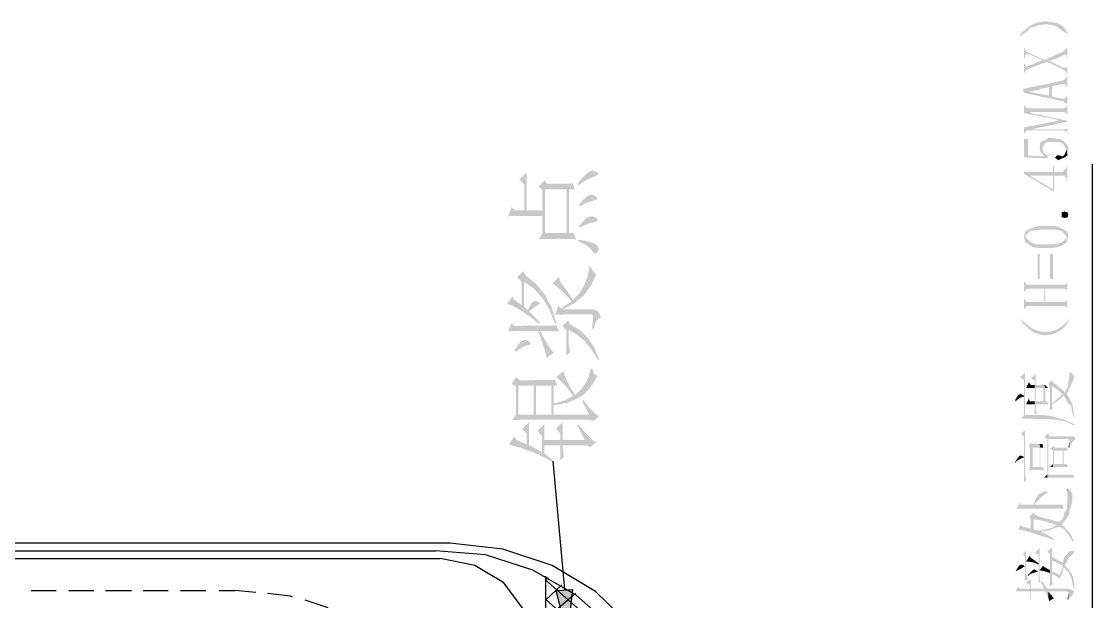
# Model space of a CAD drawing. Header units: millimetres. Extents: x 19 to 191, y 8 to 260.
# Drawn here: x 79.5 to 103, y 96.35 to 109.08 of the extents above; entities that cross this region are included whole.
import ezdxf

# ---------------------------------------------------------------- set-up
doc = ezdxf.new("R2010")
doc.units = ezdxf.units.MM
doc.layers.get('0').update_dxf_attribs({"linetype": 'CONTINUOUS'})

msp = doc.modelspace()

# ---------------------------------------------------------------- hatches: boundary and pattern name
for points in [[(101.388333, 108.740222), (101.473, 108.803722), (101.5365, 108.846056), (101.642333, 108.951889), (101.684667, 108.951889), (101.811667, 108.994222), (101.938667, 109.015389), (102.002167, 109.015389), (102.129167, 108.994222), (102.235, 108.951889), (102.340833, 108.867222), (102.446667, 108.803722), (102.489, 108.740222), (102.446667, 108.824889), (102.383167, 108.930722), (102.277333, 109.015389), (102.235, 109.036556), (102.129167, 109.057722), (101.959833, 109.078889), (101.9175, 109.078889), (101.7905, 109.057722), (101.642333, 108.994222), (101.515333, 108.888389), (101.430667, 108.824889)], [(101.494167, 108.147556), (101.494167, 107.957056), (101.515333, 107.957056), (101.515333, 107.978222), (101.584848, 108.025343), (101.680466, 108.071951), (101.794324, 108.117997), (101.918558, 108.163431), (102.045306, 108.208203), (102.166704, 108.252264), (102.27489, 108.295565), (102.362, 108.338056), (102.383167, 108.359222), (102.4255, 108.338056), (102.4255, 108.274556), (102.446667, 108.274556), (102.446667, 108.486222), (102.4255, 108.486222), (102.362, 108.422722), (101.938667, 108.232222), (101.896333, 108.232222), (101.6, 108.105222), (101.5365, 108.084056), (101.515333, 108.147556)], [(101.494167, 108.486222), (101.494167, 108.274556), (101.515333, 108.274556), (101.515333, 108.338056), (101.5365, 108.359222), (101.6, 108.359222), (101.896333, 108.232222), (101.938667, 108.232222), (101.578833, 108.401556), (101.5365, 108.422722), (101.515333, 108.443889), (101.515333, 108.486222)], [(102.002167, 108.189889), (102.362, 108.020556), (102.4255, 107.957056), (102.4255, 107.914722), (102.446667, 107.914722), (102.446667, 108.105222), (102.4255, 108.105222), (102.4255, 108.062889), (102.340833, 108.062889), (102.319667, 108.084056), (102.0445, 108.211056)], [(101.473, 107.597222), (101.494167, 107.512556), (101.6, 107.533722), (102.0445, 107.639556), (102.0445, 107.449056), (102.108, 107.660722), (102.340833, 107.703056), (102.383167, 107.703056), (102.4255, 107.660722), (102.4255, 107.639556), (102.446667, 107.639556), (102.446667, 107.872389), (102.4255, 107.872389), (102.4255, 107.851222), (102.362, 107.787722)], [(101.494167, 107.512556), (102.362, 107.322056), (102.383167, 107.300889), (102.4255, 107.279722), (102.4255, 107.258556), (102.446667, 107.258556), (102.446667, 107.449056), (102.4255, 107.449056), (102.4255, 107.427889), (102.383167, 107.385556), (102.319667, 107.385556), (102.108, 107.427889), (102.108, 107.660722), (102.0445, 107.449056), (101.6, 107.533722)], [(101.494167, 107.237389), (101.494167, 107.068056), (102.235, 106.919889), (102.235, 106.898722), (102.446667, 106.877556), (102.446667, 106.898722), (101.642333, 107.068056), (101.642333, 107.089222), (101.578833, 107.173889), (101.5365, 107.195056), (101.515333, 107.216222), (101.515333, 107.237389)], [(101.578833, 107.173889), (101.642333, 107.089222), (102.362, 107.089222), (102.4255, 107.068056), (102.4255, 107.025722), (102.446667, 107.025722), (102.446667, 107.237389), (102.4255, 107.237389), (102.4255, 107.195056), (102.362, 107.173889)], [(101.494167, 106.750556), (101.494167, 106.623556), (101.515333, 106.623556), (101.515333, 106.644722), (101.5365, 106.665889), (101.578833, 106.687056), (101.642333, 106.708222), (102.446667, 106.877556), (102.235, 106.898722)], [(101.578833, 106.687056), (102.362, 106.687056), (102.4255, 106.665889), (102.4255, 106.623556), (102.446667, 106.623556), (102.446667, 106.750556), (102.4255, 106.750556), (102.4255, 106.708222), (101.642333, 106.708222)], [(101.494167, 106.496556), (101.494167, 106.094389), (102.002167, 106.073222), (101.938667, 106.115556), (101.578833, 106.136722), (101.578833, 106.496556)], [(101.832833, 106.306056), (101.854, 106.221389), (101.938667, 106.115556), (102.002167, 106.073222), (102.023333, 106.115556), (101.9175, 106.200222), (101.896333, 106.284889), (101.854, 106.433056)], [(101.854, 106.433056), (101.896333, 106.284889), (101.896333, 106.306056), (101.959833, 106.411889), (102.002167, 106.433056), (102.235, 106.433056), (102.340833, 106.411889), (102.362, 106.369556), (102.4255, 106.263722), (102.446667, 106.136722), (102.467833, 106.263722), (102.446667, 106.369556), (102.362, 106.454222), (102.277333, 106.496556), (102.129167, 106.517722), (102.023333, 106.517722), (101.9175, 106.454222)], [(102.1715, 106.094389), (102.213833, 106.052056), (102.256167, 106.030889), (102.277333, 106.052056), (102.383167, 106.094389), (102.446667, 106.136722), (102.4255, 106.263722), (102.383167, 106.157889), (102.340833, 106.115556), (102.277333, 106.136722), (102.213833, 106.136722)], [(101.494167, 105.776889), (101.494167, 105.734556), (102.129167, 105.353556), (102.150333, 105.353556), (102.150333, 105.692222), (102.383167, 105.692222), (102.4255, 105.628722), (102.4255, 105.565222), (102.446667, 105.565222), (102.446667, 105.903889), (102.4255, 105.903889), (102.4255, 105.861556), (102.340833, 105.776889), (102.150333, 105.776889), (102.150333, 105.903889), (102.129167, 105.903889), (102.129167, 105.395889), (101.621167, 105.692222)], [(101.494167, 105.776889), (101.621167, 105.692222), (102.129167, 105.692222), (102.129167, 105.395889), (102.129167, 105.776889)], [(102.467833, 104.845556), (102.446667, 104.782056), (102.383167, 104.760889), (102.319667, 104.782056), (102.319667, 104.887889), (102.383167, 104.909056), (102.446667, 104.887889)], [(101.515333, 104.464556), (101.515333, 104.358722), (101.5365, 104.401056), (101.642333, 104.485722), (101.684667, 104.485722), (101.811667, 104.506889), (102.1715, 104.506889), (102.319667, 104.485722), (102.362, 104.422222), (102.4255, 104.358722), (102.4255, 104.231722), (102.467833, 104.358722), (102.446667, 104.464556), (102.340833, 104.528056), (102.256167, 104.570389), (102.129167, 104.591556), (101.854, 104.591556), (101.727, 104.570389), (101.621167, 104.528056)], [(101.494167, 104.358722), (101.515333, 104.231722), (101.621167, 104.168222), (101.684667, 104.125889), (101.811667, 104.104722), (102.108, 104.104722), (102.235, 104.125889), (102.340833, 104.168222), (102.4255, 104.231722), (102.4255, 104.358722), (102.4255, 104.316389), (102.319667, 104.231722), (102.256167, 104.210556), (102.129167, 104.189389), (101.748167, 104.189389), (101.642333, 104.231722), (101.515333, 104.358722), (101.515333, 104.464556)], [(101.7905, 103.427389), (101.832832, 103.427389), (101.832832, 103.977722), (101.7905, 103.977722)], [(102.065667, 103.427389), (102.129164, 103.427389), (102.129164, 103.977722), (102.065667, 103.977722)], [(101.494167, 103.363889), (101.494167, 103.152222), (101.515333, 103.152222), (101.515333, 103.173389), (101.5365, 103.194556), (101.578833, 103.215722), (101.938667, 103.215722), (101.938667, 102.919389), (101.959833, 103.215722), (102.362, 103.215722), (102.4255, 103.194556), (102.4255, 103.152222), (102.446667, 103.152222), (102.446667, 103.363889), (102.4255, 103.363889), (102.4255, 103.321556), (102.362, 103.300389), (101.578833, 103.300389), (101.5365, 103.321556), (101.515333, 103.342722), (101.515333, 103.363889)], [(101.494167, 102.982889), (101.494167, 102.771222), (101.515333, 102.771222), (101.515333, 102.792389), (101.5365, 102.813556), (101.578833, 102.834722), (102.362, 102.834722), (102.4255, 102.813556), (102.4255, 102.771222), (102.446667, 102.771222), (102.446667, 102.982889), (102.4255, 102.982889), (102.4255, 102.940556), (102.362, 102.919389), (101.959833, 102.919389), (101.959833, 103.215722), (101.938667, 102.919389), (101.578833, 102.919389), (101.5365, 102.940556), (101.515333, 102.961722), (101.515333, 102.982889)], [(101.4095, 102.559556), (101.473, 102.432556), (101.494167, 102.432556), (101.602348, 102.326478), (101.721378, 102.250621), (101.847385, 102.205407), (101.976502, 102.191256), (102.104858, 102.20859), (102.228584, 102.257831), (102.34381, 102.339402), (102.446667, 102.453722), (102.489, 102.559556), (102.4255, 102.474889), (102.315855, 102.379593), (102.200604, 102.312666), (102.081583, 102.273537), (101.960627, 102.261635), (101.839572, 102.276389), (101.720253, 102.31723), (101.604506, 102.383587), (101.494167, 102.474889)], [(101.4095, 101.268389), (101.494167, 101.204889), (101.494167, 100.442889), (101.515333, 101.374222)], [(101.430667, 100.358222), (101.473, 100.358222), (101.579296, 100.358028), (101.70504, 100.357792), (101.843086, 100.356052), (101.986292, 100.351343), (102.127513, 100.342203), (102.259606, 100.327167), (102.375428, 100.304772), (102.467833, 100.273556), (102.594833, 100.210056), (102.594833, 100.231222), (102.489, 100.294722), (102.295639, 100.363216), (102.106016, 100.414049), (101.912093, 100.442261), (101.705833, 100.442889), (101.515333, 100.442889), (101.515333, 101.374222), (101.494167, 100.442889)], [(101.642333, 101.247222), (101.727, 101.204889), (101.727, 100.464056), (101.7905, 100.485222), (101.748167, 100.548722), (101.748167, 101.331889)], [(102.108, 100.675722), (102.150333, 100.696889), (102.277333, 100.781556), (102.362, 100.866222), (102.383167, 100.845056), (102.4255, 100.908556), (102.446667, 100.929722), (102.489, 101.035556), (102.5525, 101.162556), (102.594833, 101.268389), (102.531333, 101.374222), (102.489, 101.374222), (102.489, 101.289556), (102.467833, 101.162556), (102.446667, 101.056722), (102.383167, 100.929722), (102.362, 100.972056), (102.340833, 100.887389), (102.319667, 100.887389), (102.235, 100.802722), (102.108, 100.696889), (102.108, 101.077889)], [(101.5365, 101.035556), (101.727, 101.035556), (101.727, 101.099056), (101.642333, 101.099056), (101.6, 101.162556)], [(101.748167, 100.739222), (101.748167, 100.675722), (102.023333, 100.675722), (102.002167, 100.739222), (101.959833, 100.739222), (101.959833, 101.035556), (101.938667, 101.099056), (101.9175, 100.739222)], [(101.748167, 101.099056), (101.748167, 101.035556), (101.9175, 101.035556), (101.9175, 100.739222), (101.938667, 101.099056)], [(101.938667, 101.099056), (101.959833, 101.035556), (102.023333, 101.035556), (101.959833, 101.099056)], [(102.023333, 101.120222), (102.065667, 101.077889), (102.065667, 100.548722), (102.129167, 100.591056), (102.108, 100.633389), (102.108, 101.204889)], [(102.108, 101.204889), (102.108, 100.675722), (102.108, 101.077889), (102.129167, 101.056722), (102.235, 100.993222), (102.340833, 100.887389), (102.362, 100.972056), (102.256167, 101.056722), (102.129167, 101.162556)], [(101.303667, 100.781556), (101.303667, 100.739222), (101.4095, 100.823889), (101.494167, 100.845056), (101.494167, 100.866222), (101.4095, 100.908556), (101.388333, 100.887389), (101.367167, 100.887389)], [(101.5365, 100.675722), (101.727, 100.675722), (101.727, 100.739222), (101.621167, 100.739222), (101.6, 100.802722)], [(102.383167, 100.845056), (102.446667, 100.718056), (102.531333, 100.633389), (102.5525, 100.506389), (102.594833, 100.358222), (102.594833, 100.442889), (102.573667, 100.548722), (102.5525, 100.675722), (102.489, 100.802722), (102.4255, 100.908556)], [(101.430667, 100.040722), (101.494167, 99.956056), (101.494167, 98.961222), (101.5365, 99.003556), (101.515333, 99.130556), (101.515333, 100.104222)], [(101.938667, 99.956056), (102.002167, 99.913722), (102.002167, 99.067056), (102.594833, 99.067056), (102.573667, 99.130556), (102.023333, 99.130556), (102.023333, 100.040722)], [(102.023333, 100.040722), (102.023333, 99.913722), (102.446667, 99.913722), (102.489, 99.892556), (102.489, 99.723222), (102.5525, 99.850222), (102.637167, 99.913722), (102.573667, 99.977222), (102.0445, 99.977222)], [(102.467833, 99.723222), (102.489, 99.723222), (102.489, 99.892556), (102.489, 99.871389)], [(101.6, 99.236389), (101.938667, 99.236389), (101.896333, 99.299889), (101.854, 99.299889), (101.854, 99.723222), (101.832833, 99.807889), (101.832833, 99.299889), (101.684667, 99.299889), (101.684667, 99.723222), (101.642333, 99.829056), (101.621167, 99.299889)], [(101.6, 99.765556), (101.621167, 99.723222), (101.621167, 99.299889), (101.642333, 99.829056)], [(101.642333, 99.829056), (101.684667, 99.723222), (101.832833, 99.723222), (101.832833, 99.299889), (101.832833, 99.807889), (101.684667, 99.807889)], [(101.832833, 99.807889), (101.854, 99.723222), (101.9175, 99.723222), (101.896333, 99.807889)], [(102.065667, 99.702056), (102.129167, 99.659722), (102.129167, 99.299889), (102.467833, 99.299889), (102.4255, 99.363389), (102.362, 99.363389), (102.362, 99.659722), (102.340833, 99.363389), (102.150333, 99.363389), (102.150333, 99.765556)], [(102.150333, 99.765556), (102.150333, 99.659722), (102.340833, 99.659722), (102.340833, 99.363389), (102.362, 99.659722), (102.446667, 99.659722), (102.4255, 99.723222), (102.1715, 99.723222)], [(101.303667, 99.426889), (101.303667, 99.384556), (101.324833, 99.426889), (101.430667, 99.490389), (101.494167, 99.511556), (101.473, 99.532722), (101.4095, 99.553889), (101.367167, 99.511556)], [(102.065667, 99.299889), (102.129167, 99.299889), (102.129167, 99.363389)], [(101.938667, 99.067056), (102.002167, 99.067056), (102.002167, 99.130556)], [(101.705833, 98.474389), (101.727, 98.474389), (101.7905, 98.559056), (101.896333, 98.664889), (102.023333, 98.749556), (101.938667, 98.770722), (101.832833, 98.707222), (101.811667, 98.707222), (101.748167, 98.601389)], [(102.256167, 98.093389), (102.319667, 98.029889), (102.340833, 98.072222), (102.4255, 98.156889), (102.489, 98.283889), (102.489, 98.326222), (102.531333, 98.453222), (102.5525, 98.559056), (102.5525, 98.728389), (102.467833, 98.813056), (102.446667, 98.770722), (102.446667, 98.495556), (102.4255, 98.368556), (102.383167, 98.305056), (102.340833, 98.156889)], [(102.446667, 98.813056), (102.446667, 98.770722), (102.467833, 98.813056)], [(101.324833, 98.389722), (102.362, 98.389722), (102.340833, 98.474389), (101.430667, 98.474389), (101.4095, 98.516722)], [(101.367167, 97.924056), (101.4095, 97.924056), (101.558923, 97.888188), (101.725148, 97.837669), (101.892298, 97.782718), (102.0445, 97.733556), (102.1715, 97.691222), (102.108, 97.754722), (102.002167, 97.818222), (101.854, 97.881722), (101.832833, 97.902889), (101.705833, 97.924056), (101.705833, 98.305056), (101.642333, 97.945222), (101.578833, 97.966389), (101.473, 97.987556), (101.4095, 98.029889)], [(101.6, 98.199222), (101.642333, 98.156889), (101.642333, 97.945222), (101.705833, 98.305056)], [(101.705833, 98.305056), (101.705833, 98.156889), (101.811667, 98.135722), (101.938667, 98.114556), (102.065667, 98.072222), (102.213833, 98.029889), (102.235, 98.093389), (102.108, 98.135722), (101.959833, 98.178056), (101.854, 98.199222), (101.727, 98.262722)], [(101.832833, 97.902889), (101.854, 97.881722), (101.964224, 97.89244), (102.057398, 97.919508), (102.137642, 97.95133), (102.209071, 97.976311), (102.275804, 97.982853), (102.341958, 97.959361), (102.411651, 97.894238), (102.489, 97.775889), (102.573667, 97.648889), (102.573667, 97.691222), (102.522321, 97.812203), (102.444153, 97.914266), (102.351367, 98.005349), (102.256167, 98.093389), (102.235, 98.093389), (102.213833, 98.029889), (102.108, 97.966389), (101.959833, 97.924056)], [(101.727, 97.416056), (101.811667, 97.373722), (101.811667, 96.738722), (101.854, 96.781056), (101.832833, 96.823389), (101.832833, 97.521889)], [(102.002167, 97.437222), (102.065667, 97.394889), (102.065667, 96.675222), (102.129167, 96.738722), (102.108, 96.781056), (102.108, 97.543056)], [(101.473, 97.394889), (101.515333, 97.331389), (101.515333, 96.802222), (101.578833, 96.844556), (101.5365, 96.971556), (101.5365, 97.458389)], [(101.5365, 97.225556), (101.578833, 97.225556), (101.705833, 97.204389), (101.811667, 97.162056), (101.811667, 97.183222), (101.7905, 97.204389), (101.642333, 97.310222), (101.621167, 97.352556)], [(102.108, 97.331389), (102.108, 96.950389), (102.108, 97.246722), (102.213833, 97.204389), (102.340833, 97.140889), (102.340833, 96.992722), (102.362, 97.119722), (102.362, 97.098556), (102.383167, 97.162056), (102.4255, 97.204389), (102.467833, 97.310222), (102.573667, 97.394889), (102.594833, 97.437222), (102.573667, 97.458389), (102.489, 97.458389), (102.4255, 97.373722), (102.383167, 97.331389), (102.340833, 97.204389), (102.256167, 97.246722)], [(101.303667, 97.013889), (101.367167, 97.035056), (101.473, 97.098556), (101.515333, 97.119722), (101.494167, 97.140889), (101.430667, 97.162056), (101.388333, 97.140889)], [(101.578833, 96.929222), (101.6, 96.908056), (101.621167, 96.950389), (101.811667, 97.013889), (101.748167, 97.035056), (101.727, 97.056222), (101.684667, 97.035056)], [(101.832833, 97.035056), (101.938667, 97.013889), (102.065667, 96.971556), (102.065667, 97.035056), (101.9175, 97.119722), (101.9175, 97.140889)], [(102.108, 96.950389), (102.1715, 96.929222), (102.277333, 96.844556), (102.340833, 96.992722), (102.340833, 97.140889), (102.319667, 97.035056), (102.277333, 96.929222), (102.108, 97.013889), (102.108, 97.246722)], [(102.362, 97.098556), (102.467833, 96.992722), (102.531333, 96.865722), (102.5525, 96.781056), (102.573667, 96.654056), (102.594833, 96.654056), (102.594833, 96.759889), (102.573667, 96.865722), (102.531333, 96.971556), (102.467833, 97.056222), (102.383167, 97.162056)], [(101.5365, 96.759889), (101.621167, 96.717556), (101.621167, 96.357722), (101.642333, 96.400056), (101.642333, 96.844556)], [(91.588167, 96.611722), (91.482333, 95.616889), (91.228333, 96.590556)], [(101.303667, 96.569389), (101.621167, 96.569389), (101.621167, 96.632889), (101.388333, 96.632889), (101.367167, 96.675222)], [(101.642333, 96.632889), (101.642333, 96.569389), (101.959833, 96.569389), (101.938667, 96.632889)], [(101.854, 96.781056), (101.938667, 96.632889), (101.959833, 96.569389), (102.023333, 96.442389), (102.023333, 96.569389), (102.4255, 96.569389), (102.467833, 96.548222), (102.467833, 96.400056), (102.531333, 96.463556), (102.594833, 96.548222), (102.573667, 96.590556), (102.467833, 96.632889), (102.002167, 96.632889), (101.896333, 96.781056)], [(102.023333, 96.442389), (102.0445, 96.357722), (102.150333, 96.421222), (102.129167, 96.442389), (102.023333, 96.569389)], [(102.446667, 96.400056), (102.467833, 96.400056), (102.467833, 96.548222)]]:
    msp.add_hatch(color=7).paths.add_polyline_path(points)
at = {"true_color": 0xff00ff}
h = msp.add_hatch(color=6, dxfattribs=at)
h.paths.add_polyline_path([(90.983254, 104.438171), (91.460607, 104.438171), (91.460607, 105.393427), (90.983254, 105.393427)])
h.paths.add_polyline_path([(91.668966, 104.299265), (91.278154, 104.308085), (90.861436, 104.299265), (90.930889, 104.438171), (90.930889, 104.811895), (90.665694, 104.811292), (90.4514, 104.809553), (90.28806, 104.806779), (90.175724, 104.803076), (90.253996, 105.002616), (90.32345, 104.933163), (90.531809, 104.933163), (90.531809, 105.497607), (90.41881, 105.610606), (90.583623, 105.7666), (90.583623, 104.933163), (90.930889, 104.933163), (90.930889, 105.375789), (90.844348, 105.462881), (90.974435, 105.592967), (91.035069, 105.514695), (91.222964, 105.51522), (91.3782, 105.516831), (91.500777, 105.519578), (91.590694, 105.523514), (91.643059, 105.393427), (91.512972, 105.393427), (91.512972, 104.438171), (91.617152, 104.438171)])
h.paths.add_polyline_path([(91.712512, 104.25627), (91.712512, 104.290997), (91.864251, 104.264332), (91.980541, 104.237253), (92.061483, 104.209761), (92.107182, 104.181856), (92.149626, 104.12894), (92.163957, 104.082637), (92.141909, 104.021453), (92.094504, 103.986726), (92.066255, 103.997544), (92.033871, 104.030272), (91.920871, 104.147681), (91.842737, 104.194327)])
h.paths.add_polyline_path([(91.756058, 104.55999), (91.7296, 104.577078), (91.793971, 104.658089), (91.848111, 104.719153), (91.891915, 104.760167), (91.925281, 104.781027), (92.007964, 104.803076), (92.063016, 104.793223), (92.107733, 104.76394), (92.137017, 104.732107), (92.14687, 104.715984), (92.125028, 104.687872), (92.059778, 104.672989), (91.918873, 104.635713)])
h.paths.add_polyline_path([(91.747239, 105.020255), (91.721332, 105.037342), (91.829714, 105.17053), (91.912052, 105.241292), (91.970756, 105.270575), (92.007964, 105.280428), (92.094504, 105.241292), (92.127026, 105.209735), (92.13805, 105.193887), (92.112005, 105.163364), (92.033871, 105.141522), (91.888488, 105.098045)])
h.paths.add_polyline_path([(91.721332, 105.488788), (91.694873, 105.506427), (91.808217, 105.652843), (91.903784, 105.745103), (91.979576, 105.793747), (92.033871, 105.810146), (92.120411, 105.77542), (92.152933, 105.747032), (92.163957, 105.731874), (92.137913, 105.699283), (92.059778, 105.67124), (91.90151, 105.603785)])
h = msp.add_hatch(color=6, dxfattribs=at)
h.paths.add_polyline_path([(92.016232, 102.337581), (92.027506, 102.442389), (92.034904, 102.522858), (92.038478, 102.579039), (92.03828, 102.610983), (92.023811, 102.640267), (91.990325, 102.65012), (91.486514, 102.65012), (91.200433, 102.6413), (91.286974, 102.84084), (91.33052, 102.780206), (91.573606, 102.936752), (91.4527, 103.068423), (91.341406, 103.177357), (91.239828, 103.263553), (91.148068, 103.327012), (91.295793, 103.474738), (91.312881, 103.379377), (91.408982, 103.249153), (91.488857, 103.136291), (91.552401, 103.040793), (91.599513, 102.962659), (91.739547, 103.112942), (91.847078, 103.286015), (91.922051, 103.481929), (91.964417, 103.700736), (91.990325, 103.700736), (92.033664, 103.59821), (92.112143, 103.535371), (91.994932, 103.278746), (91.834262, 103.064496), (91.63008, 102.89262), (91.382334, 102.763119), (92.016232, 102.763119), (92.080311, 102.753266), (92.133641, 102.723982), (92.178289, 102.670583), (92.216323, 102.589486), (92.16351, 102.563768), (92.118344, 102.513143), (92.080827, 102.437712), (92.050958, 102.337581)])
h.paths.add_polyline_path([(91.451787, 101.73841), (91.451787, 102.302854), (91.365246, 102.389395), (91.495333, 102.520033), (91.538879, 102.432941), (91.754508, 102.30002), (91.931896, 102.126947), (92.07125, 101.91367), (92.172777, 101.660137), (92.14687, 101.651869), (92.005673, 101.878522), (91.851556, 102.06404), (91.684417, 102.208424), (91.504153, 102.311673), (91.504153, 102.025041), (91.53006, 101.816682)])
h.paths.add_polyline_path([(90.31463, 102.398214), (90.649071, 102.39874), (90.914008, 102.40035), (91.109388, 102.403098), (91.23516, 102.407034), (91.295793, 102.276947), (91.113479, 102.283148), (90.879075, 102.285215), (90.982729, 102.092574), (91.067935, 101.948767), (91.13464, 101.853846), (91.182794, 101.807863), (91.017981, 101.694864), (91.006603, 101.770828), (90.972437, 101.894541), (90.915429, 102.066004), (90.835529, 102.285215), (90.605775, 102.284698), (90.419223, 102.283148), (90.275873, 102.280564), (90.175724, 102.276947), (90.253996, 102.458848)])
h.paths.add_polyline_path([(90.31463, 101.851409), (90.371078, 101.939973), (90.418121, 102.006369), (90.455862, 102.050544), (90.484404, 102.072446), (90.548897, 102.094495), (90.627169, 102.059768), (90.659898, 102.029245), (90.670715, 102.007403), (90.653352, 101.985492), (90.601262, 101.972676), (90.479788, 101.92472), (90.340537, 101.83377)])
h.paths.add_polyline_path([(90.566536, 103.500645), (90.800535, 103.311819), (90.989938, 103.075244), (91.134795, 102.790921), (91.23516, 102.458848), (91.200433, 102.45058), (91.08311, 102.752069), (90.931164, 103.00586), (90.744492, 103.212006), (90.52299, 103.370558), (90.52299, 102.823752), (90.610082, 102.74548), (90.666719, 102.862475), (90.714261, 102.919113), (90.783714, 102.94502), (90.844348, 102.923522), (90.879075, 102.893206), (90.868257, 102.875429), (90.835529, 102.858479), (90.751055, 102.806389), (90.635989, 102.719573), (90.774895, 102.580322), (90.879075, 102.458848), (90.853167, 102.44176), (90.666719, 102.595549), (90.471175, 102.727841), (90.292995, 102.827818), (90.158636, 102.884386), (90.271084, 103.049199), (90.305811, 102.979746), (90.471175, 102.858479), (90.471175, 103.370558), (90.375264, 103.465918), (90.51417, 103.596556)])
h = msp.add_hatch(color=6, dxfattribs=at)
h.paths.add_polyline_path([(90.791983, 100.450037), (91.122161, 100.450037), (91.122161, 101.083384), (90.791983, 101.083384)])
h.paths.add_polyline_path([(90.51417, 100.337038), (90.414538, 100.334696), (90.271084, 100.328219), (90.349357, 100.450037), (90.349357, 101.066296), (90.253996, 101.12693), (90.358176, 101.274655), (90.427629, 101.205202), (90.691291, 101.205728), (90.909323, 101.207338), (91.081775, 101.210086), (91.208701, 101.214022), (91.261067, 101.083384), (91.173975, 101.083384), (91.173975, 100.693123), (91.413064, 100.760027), (91.608332, 100.857937), (91.43029, 101.087793), (91.23516, 101.274655), (91.391154, 101.404742), (91.419972, 101.306471), (91.471631, 101.185358), (91.546028, 101.041509), (91.643059, 100.875024), (91.772353, 100.999461), (91.873329, 101.137954), (91.945986, 101.290503), (91.990325, 101.457108), (92.025051, 101.457108), (92.057573, 101.354582), (92.13805, 101.291743), (92.04772, 101.138772), (91.950362, 101.009728), (91.845975, 100.904557), (91.734561, 100.82321), (91.479486, 100.710349), (91.173975, 100.649577), (91.173975, 100.450037), (91.955598, 100.450037), (91.799053, 100.753757), (91.825511, 100.770845), (91.931784, 100.634522), (92.024982, 100.529826), (92.105262, 100.456755), (92.172777, 100.415311), (92.04269, 100.302312), (91.990462, 100.332491), (91.920871, 100.337038)])
h.paths.add_polyline_path([(90.401722, 100.450037), (90.740168, 100.450037), (90.740168, 101.083384), (90.401722, 101.083384)])
h.paths.add_polyline_path([(91.860238, 99.894412), (91.694873, 100.21522), (91.721332, 100.232858), (91.856422, 100.071413), (91.966553, 99.952497), (92.051777, 99.876059), (92.112143, 99.842047), (91.972686, 99.729048), (91.918804, 99.76591), (91.842599, 99.772594), (91.374066, 99.772594), (91.374066, 99.729048), (91.399973, 99.520688), (91.3217, 99.442967), (91.3217, 99.772594), (90.974435, 99.772594), (90.974435, 99.598961), (91.059253, 99.529439), (91.156887, 99.442967), (91.139248, 99.416509), (90.950423, 99.524512), (90.731211, 99.622801), (90.481614, 99.711374), (90.201631, 99.790233), (90.305811, 99.972134), (90.351562, 99.911362), (90.41881, 99.867954), (90.583623, 99.798501), (90.583623, 100.033319), (90.479444, 100.137498), (90.635989, 100.284673), (90.635989, 99.781413), (90.794601, 99.698593), (90.922621, 99.624868), (90.922621, 99.980953), (90.818441, 100.093952), (90.974435, 100.241678), (90.974435, 99.894412), (91.3217, 99.894412), (91.3217, 100.033319), (91.22634, 100.145766), (91.374066, 100.284673), (91.374066, 99.894412)])

# ---------------------------------------------------------------- linework, layer by layer
at = {"color": 7}
for points in [[(100.33, 91.510556), (102.997, 95.130056), (102.997, 105.946222)], [(91.418833, 96.611722), (91.164833, 99.426889)], [(88.9, 97.627722), (58.017833, 97.627722)], [(93.747167, 93.881222), (93.450833, 94.876056), (92.9005, 95.786222), (92.096167, 96.569389), (91.143667, 97.140889), (90.064167, 97.500722), (88.9, 97.627722)], [(90.9955, 96.908056), (90.9955, 68.629389)], [(91.059, 96.865722), (90.9955, 96.823389)], [(93.006333, 95.045389), (90.9955, 96.823389)], [(91.355333, 96.717556), (90.9955, 96.378889)], [(91.651667, 96.527056), (90.9955, 95.955556)], [(93.323833, 94.304556), (90.9955, 96.400056)]]:
    msp.add_lwpolyline(points, dxfattribs=at)
at = {"color": 4, "true_color": 0x00ffff}
for points in [[(58.208333, 97.458389), (88.5825, 97.458389)], [(93.5355, 93.034556), (93.387333, 94.029389), (93.048667, 94.960722), (92.434833, 95.807389), (91.672833, 96.484722), (90.720333, 97.035056), (89.683167, 97.373722), (88.5825, 97.458389)], [(79.713667, 96.590556), (80.264, 96.590556)], [(80.539167, 96.590556), (81.0895, 96.590556)], [(81.3435, 96.590556), (81.915, 96.590556)], [(82.169, 96.590556), (82.719333, 96.590556)], [(82.9945, 96.590556), (83.544833, 96.590556)], [(83.841167, 96.590556), (84.179833, 96.590556)], [(84.6455, 96.548222), (84.179833, 96.590556)], [(85.449833, 96.442389), (85.4075, 96.463556), (84.8995, 96.527056)], [(86.233, 96.209556), (85.725, 96.378889)]]:
    msp.add_lwpolyline(points, dxfattribs=at)
at = {"color": 6, "true_color": 0xff00ff}
for points in [[(58.208333, 97.289056), (88.688333, 97.289056)], [(90.678, 95.489889), (90.508667, 96.188389), (90.085333, 96.759889), (89.450333, 97.140889), (88.688333, 97.289056)]]:
    msp.add_lwpolyline(points, dxfattribs=at)
at = {"color": 7}
msp.add_lwpolyline([(91.588167, 96.611722), (91.482333, 95.616889), (91.228333, 96.590556)], close=True, dxfattribs=at)

doc.saveas('drawing.dxf')
